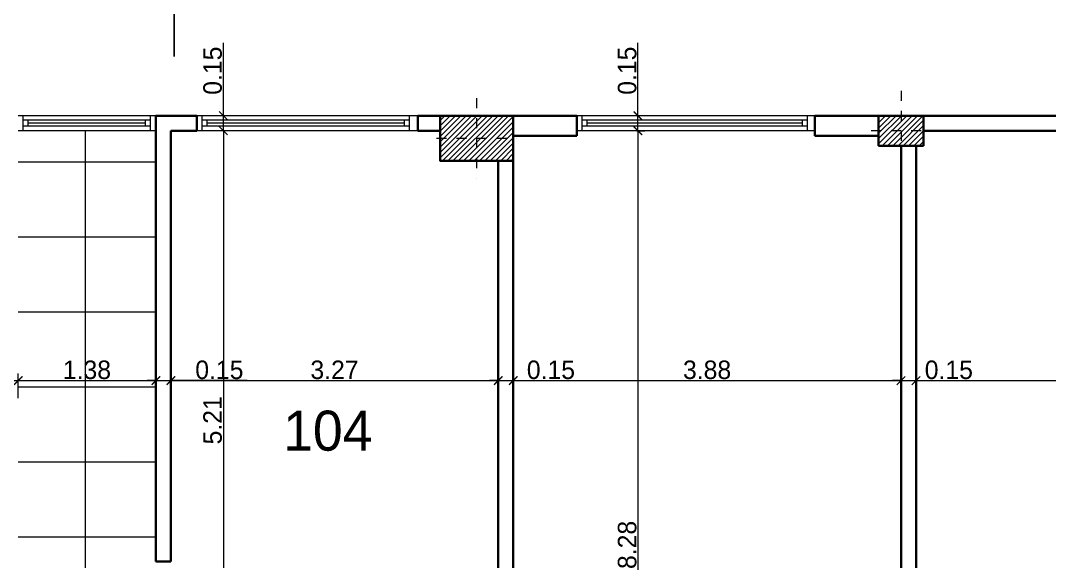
# Model space of a CAD drawing. Header units: millimetres. Extents: x 189.5 to 285.5, y -15 to 51.
# Drawn here: x 243.07 to 253.35, y 36.13 to 41.54 of the extents above; entities that cross this region are included whole.
import ezdxf
from ezdxf.enums import TextEntityAlignment as Align

# ---------------------------------------------------------------- set-up
doc = ezdxf.new("R2010")
doc.units = ezdxf.units.MM
doc.header["$LTSCALE"] = 0.005
doc.header["$MEASUREMENT"] = 0
doc.linetypes.add('ACAD_ISO10W100', pattern=[18, 12, -3, 0, -3])
doc.linetypes.add('HIDDEN', pattern=[0.375, 0.25, -0.125])
for name, color, linetype, lineweight in [('Aux', 1, 'Continuous', 9), ('columna', 6, 'Continuous', 40), ('cotas', 1, 'Continuous', 15), ('ejes', 1, 'ACAD_ISO10W100', 9), ('Hatch', 11, 'Continuous', 9), ('muro', 5, 'Continuous', 40), ('pu-ven', 2, 'Continuous', 20)]:
    doc.layers.add(name, color=color, linetype=linetype, lineweight=lineweight)
doc.layers.add('text', color=1, linetype='Continuous')
doc.layers.add('WB_SIMBOLOS', color=7, linetype='Continuous')
doc.styles.get("Standard").update_dxf_attribs({"font": 'ERASMD.TTF', "height": 0.185})
doc.dimstyles.get("Standard").update_dxf_attribs({"dimtxt": 0.15, "dimasz": 0.085, "dimexe": 0.07, "dimexo": 0.4, "dimgap": 0.015, "dimtad": 1, "dimzin": 1, "dimdsep": 46, "dimtxsty": 'Standard', "dimblk": 'ARCHTICK', "dimcen": 0, "dimclrd": 256, "dimclre": 256, "dimclrt": 2, "dimadec": 0, "dimazin": 0, "dimtfac": 1, "dimtix": 1, "dimtmove": 0, "dimatfit": 0, "dimfxl": 1, "dimlwd": -1, "dimlwe": -1, "dimarcsym": 0})
pattern_1 = [(45, (-337.533465, 81.375706), (-0.0265165043, 0.0265165043), [])]

# ---------------------------------------------------------------- blocks, each defined once
blk = doc.blocks.new('_ArchTick')
at = {"color": 0, "linetype": 'ByBlock', "const_width": 0.15}
blk.add_lwpolyline([(-0.5, -0.5), (0.5, 0.5)], dxfattribs=at)
blk = doc.blocks.new('*D127')
at = {"layer": 'cotas', "transparency": 16777216}
for p, q in [((242.894, 37.938), (242.809, 37.938)), ((242.894, 37.762), (242.894, 38.008)), ((242.894, 37.938), (243.044, 37.938)), ((243.044, 37.762), (243.044, 38.008)), ((243.044, 37.938), (243.129, 37.938))]:
    blk.add_line(p, q, dxfattribs=at)
at = {"layer": 'Defpoints', "color": 0, "transparency": 16777216}
for p in [(243.044, 37.938), (242.894, 37.362), (243.044, 37.362)]:
    blk.add_point(p, dxfattribs=at)
at = {"layer": 'cotas', "transparency": 16777216, "xscale": 0.085, "yscale": 0.085, "zscale": 0.085}
blk.add_blockref('_ArchTick', (242.894, 37.938), dxfattribs=at)
at = {"layer": 'cotas', "transparency": 16777216, "xscale": 0.085, "yscale": 0.085, "zscale": 0.085, "rotation": 180}
blk.add_blockref('_ArchTick', (243.044, 37.938), dxfattribs=at)
at = {"layer": 'cotas', "color": 2, "transparency": 16777216, "insert": (242.555, 38.045), "char_height": 0.185, "attachment_point": 5}
blk.add_mtext('0.15', dxfattribs=at)
blk = doc.blocks.new('*D128')
at = {"layer": 'cotas', "transparency": 16777216}
for p, q in [((243.044, 37.762), (243.044, 38.008)), ((243.044, 37.938), (244.419, 37.938)), ((244.419, 37.762), (244.419, 38.008))]:
    blk.add_line(p, q, dxfattribs=at)
at = {"layer": 'Defpoints', "color": 0, "transparency": 16777216}
for p in [(244.419, 37.938), (243.044, 37.362), (244.419, 37.362)]:
    blk.add_point(p, dxfattribs=at)
at = {"layer": 'cotas', "transparency": 16777216, "xscale": 0.085, "yscale": 0.085, "zscale": 0.085, "rotation": 180}
blk.add_blockref('_ArchTick', (243.044, 37.938), dxfattribs=at)
at = {"layer": 'cotas', "transparency": 16777216, "xscale": 0.085, "yscale": 0.085, "zscale": 0.085}
blk.add_blockref('_ArchTick', (244.419, 37.938), dxfattribs=at)
at = {"layer": 'cotas', "color": 2, "transparency": 16777216, "insert": (243.731, 38.045), "char_height": 0.185, "attachment_point": 5}
blk.add_mtext('1.38', dxfattribs=at)
blk = doc.blocks.new('*D129')
at = {"layer": 'cotas', "transparency": 16777216}
for p, q in [((244.419, 37.938), (244.334, 37.938)), ((244.419, 37.762), (244.419, 38.008)), ((244.419, 37.938), (244.569, 37.938)), ((244.419, 37.938), (244.569, 37.938)), ((244.569, 37.762), (244.569, 38.008)), ((244.569, 37.938), (244.654, 37.938)), ((245.333, 37.938), (244.569, 37.938))]:
    blk.add_line(p, q, dxfattribs=at)
at = {"layer": 'Defpoints', "color": 0, "transparency": 16777216}
for p in [(244.569, 37.938), (244.419, 37.362), (244.569, 37.362)]:
    blk.add_point(p, dxfattribs=at)
at = {"layer": 'cotas', "transparency": 16777216, "xscale": 0.085, "yscale": 0.085, "zscale": 0.085}
blk.add_blockref('_ArchTick', (244.419, 37.938), dxfattribs=at)
at = {"layer": 'cotas', "transparency": 16777216, "xscale": 0.085, "yscale": 0.085, "zscale": 0.085, "rotation": 180}
blk.add_blockref('_ArchTick', (244.569, 37.938), dxfattribs=at)
at = {"layer": 'cotas', "color": 2, "transparency": 16777216, "insert": (245.054, 38.045), "char_height": 0.185, "attachment_point": 5}
blk.add_mtext('0.15', dxfattribs=at)
blk = doc.blocks.new('*D130')
at = {"layer": 'cotas', "transparency": 16777216}
for p, q in [((244.569, 37.762), (244.569, 38.008)), ((244.569, 37.938), (247.839, 37.938)), ((247.839, 37.762), (247.839, 38.008))]:
    blk.add_line(p, q, dxfattribs=at)
at = {"layer": 'Defpoints', "color": 0, "transparency": 16777216}
for p in [(247.839, 37.938), (244.569, 37.362), (247.839, 37.362)]:
    blk.add_point(p, dxfattribs=at)
at = {"layer": 'cotas', "transparency": 16777216, "xscale": 0.085, "yscale": 0.085, "zscale": 0.085, "rotation": 180}
blk.add_blockref('_ArchTick', (244.569, 37.938), dxfattribs=at)
at = {"layer": 'cotas', "transparency": 16777216, "xscale": 0.085, "yscale": 0.085, "zscale": 0.085}
blk.add_blockref('_ArchTick', (247.839, 37.938), dxfattribs=at)
at = {"layer": 'cotas', "color": 2, "transparency": 16777216, "insert": (246.204, 38.045), "char_height": 0.185, "attachment_point": 5}
blk.add_mtext('3.27', dxfattribs=at)
blk = doc.blocks.new('*D131')
at = {"layer": 'cotas', "transparency": 16777216}
for p, q in [((247.839, 37.938), (247.754, 37.938)), ((247.839, 37.762), (247.839, 38.008)), ((247.839, 37.938), (247.989, 37.938)), ((247.989, 37.762), (247.989, 38.008)), ((247.989, 37.938), (248.074, 37.938))]:
    blk.add_line(p, q, dxfattribs=at)
at = {"layer": 'Defpoints', "color": 0, "transparency": 16777216}
for p in [(247.989, 37.938), (247.839, 37.362), (247.989, 37.362)]:
    blk.add_point(p, dxfattribs=at)
at = {"layer": 'cotas', "transparency": 16777216, "xscale": 0.085, "yscale": 0.085, "zscale": 0.085}
blk.add_blockref('_ArchTick', (247.839, 37.938), dxfattribs=at)
at = {"layer": 'cotas', "transparency": 16777216, "xscale": 0.085, "yscale": 0.085, "zscale": 0.085, "rotation": 180}
blk.add_blockref('_ArchTick', (247.989, 37.938), dxfattribs=at)
at = {"layer": 'cotas', "color": 2, "transparency": 16777216, "insert": (248.366, 38.045), "char_height": 0.185, "attachment_point": 5}
blk.add_mtext('0.15', dxfattribs=at)
blk = doc.blocks.new('*D132')
at = {"layer": 'cotas', "transparency": 16777216}
for p, q in [((247.989, 37.762), (247.989, 38.008)), ((247.989, 37.938), (251.864, 37.938)), ((251.864, 37.762), (251.864, 38.008))]:
    blk.add_line(p, q, dxfattribs=at)
at = {"layer": 'Defpoints', "color": 0, "transparency": 16777216}
for p in [(251.864, 37.938), (247.989, 37.362), (251.864, 37.362)]:
    blk.add_point(p, dxfattribs=at)
at = {"layer": 'cotas', "transparency": 16777216, "xscale": 0.085, "yscale": 0.085, "zscale": 0.085, "rotation": 180}
blk.add_blockref('_ArchTick', (247.989, 37.938), dxfattribs=at)
at = {"layer": 'cotas', "transparency": 16777216, "xscale": 0.085, "yscale": 0.085, "zscale": 0.085}
blk.add_blockref('_ArchTick', (251.864, 37.938), dxfattribs=at)
at = {"layer": 'cotas', "color": 2, "transparency": 16777216, "insert": (249.926, 38.045), "char_height": 0.185, "attachment_point": 5}
blk.add_mtext('3.88', dxfattribs=at)
blk = doc.blocks.new('*D133')
at = {"layer": 'cotas', "transparency": 16777216}
for p, q in [((251.864, 37.938), (251.779, 37.938)), ((251.864, 37.762), (251.864, 38.008)), ((251.864, 37.938), (252.014, 37.938)), ((252.014, 37.762), (252.014, 38.008)), ((252.014, 37.938), (252.099, 37.938))]:
    blk.add_line(p, q, dxfattribs=at)
at = {"layer": 'Defpoints', "color": 0, "transparency": 16777216}
for p in [(252.014, 37.938), (251.864, 37.362), (252.014, 37.362)]:
    blk.add_point(p, dxfattribs=at)
at = {"layer": 'cotas', "transparency": 16777216, "xscale": 0.085, "yscale": 0.085, "zscale": 0.085}
blk.add_blockref('_ArchTick', (251.864, 37.938), dxfattribs=at)
at = {"layer": 'cotas', "transparency": 16777216, "xscale": 0.085, "yscale": 0.085, "zscale": 0.085, "rotation": 180}
blk.add_blockref('_ArchTick', (252.014, 37.938), dxfattribs=at)
at = {"layer": 'cotas', "color": 2, "transparency": 16777216, "insert": (252.341, 38.045), "char_height": 0.185, "attachment_point": 5}
blk.add_mtext('0.15', dxfattribs=at)
blk = doc.blocks.new('*D134')
at = {"layer": 'cotas', "transparency": 16777216}
for p, q in [((257.264, 38.092), (257.264, 38.008)), ((252.014, 37.762), (252.014, 38.008)), ((252.014, 37.938), (257.264, 37.938))]:
    blk.add_line(p, q, dxfattribs=at)
at = {"layer": 'Defpoints', "color": 0, "transparency": 16777216}
for p in [(257.264, 37.938), (257.264, 37.692), (252.014, 37.362)]:
    blk.add_point(p, dxfattribs=at)
at = {"layer": 'cotas', "transparency": 16777216, "xscale": 0.085, "yscale": 0.085, "zscale": 0.085, "rotation": 180}
blk.add_blockref('_ArchTick', (252.014, 37.938), dxfattribs=at)
at = {"layer": 'cotas', "transparency": 16777216, "xscale": 0.085, "yscale": 0.085, "zscale": 0.085}
blk.add_blockref('_ArchTick', (257.264, 37.938), dxfattribs=at)
at = {"layer": 'cotas', "color": 2, "transparency": 16777216, "insert": (254.639, 38.045), "char_height": 0.185, "attachment_point": 5}
blk.add_mtext('5.25', dxfattribs=at)
blk = doc.blocks.new('*D170')
at = {"layer": 'cotas', "transparency": 16777216}
for p, q in [((249.235, 40.586), (249.235, 41.315)), ((249.235, 40.436), (249.235, 40.586)), ((249.336, 40.586), (249.305, 40.586)), ((249.235, 40.436), (249.235, 40.351)), ((249.336, 40.436), (249.305, 40.436))]:
    blk.add_line(p, q, dxfattribs=at)
at = {"layer": 'Defpoints', "color": 0, "transparency": 16777216}
for p in [(248.936, 40.586), (248.936, 40.436), (249.235, 40.436)]:
    blk.add_point(p, dxfattribs=at)
at = {"layer": 'cotas', "transparency": 16777216, "xscale": 0.085, "yscale": 0.085, "zscale": 0.085}
for p, rotation in [((249.235, 40.586), 270), ((249.235, 40.436), 90)]:
    blk.add_blockref('_ArchTick', p, dxfattribs=dict(at, rotation=rotation))
at = {"layer": 'cotas', "color": 2, "transparency": 16777216, "insert": (249.128, 41.036), "char_height": 0.185, "attachment_point": 5, "rotation": 90}
blk.add_mtext('0.15', dxfattribs=at)
blk = doc.blocks.new('*D171')
at = {"layer": 'cotas', "transparency": 16777216}
for p, q in [((249.225, 40.436), (249.305, 40.436)), ((249.235, 40.436), (249.235, 32.156)), ((249.132, 32.156), (249.305, 32.156))]:
    blk.add_line(p, q, dxfattribs=at)
at = {"layer": 'Defpoints', "color": 0, "transparency": 16777216}
for p in [(248.825, 40.436), (248.732, 32.156), (249.235, 32.156)]:
    blk.add_point(p, dxfattribs=at)
at = {"layer": 'cotas', "transparency": 16777216, "xscale": 0.085, "yscale": 0.085, "zscale": 0.085}
for p, rotation in [((249.235, 40.436), 90), ((249.235, 32.156), 270)]:
    blk.add_blockref('_ArchTick', p, dxfattribs=dict(at, rotation=rotation))
at = {"layer": 'cotas', "color": 2, "transparency": 16777216, "insert": (249.128, 36.296), "char_height": 0.185, "attachment_point": 5, "rotation": 90}
blk.add_mtext('8.28', dxfattribs=at)
blk = doc.blocks.new('*D179')
at = {"layer": 'cotas', "transparency": 16777216}
for p, q in [((245.094, 40.586), (245.094, 41.315)), ((245.094, 40.436), (245.094, 40.586)), ((245.23, 40.586), (245.164, 40.586)), ((245.094, 40.436), (245.094, 40.351)), ((245.23, 40.436), (245.164, 40.436))]:
    blk.add_line(p, q, dxfattribs=at)
at = {"layer": 'Defpoints', "color": 0, "transparency": 16777216}
for p in [(244.83, 40.586), (244.83, 40.436), (245.094, 40.436)]:
    blk.add_point(p, dxfattribs=at)
at = {"layer": 'cotas', "transparency": 16777216, "xscale": 0.085, "yscale": 0.085, "zscale": 0.085}
for p, rotation in [((245.094, 40.586), 270), ((245.094, 40.436), 90)]:
    blk.add_blockref('_ArchTick', p, dxfattribs=dict(at, rotation=rotation))
at = {"layer": 'cotas', "color": 2, "transparency": 16777216, "insert": (244.987, 41.036), "char_height": 0.185, "attachment_point": 5, "rotation": 90}
blk.add_mtext('0.15', dxfattribs=at)
blk = doc.blocks.new('*D180')
at = {"layer": 'cotas', "transparency": 16777216}
for p, q in [((245.094, 40.436), (245.094, 35.231)), ((245.23, 40.436), (245.164, 40.436)), ((245.205, 35.231), (245.164, 35.231))]:
    blk.add_line(p, q, dxfattribs=at)
at = {"layer": 'Defpoints', "color": 0, "transparency": 16777216}
for p in [(244.83, 40.436), (244.805, 35.231), (245.094, 35.231)]:
    blk.add_point(p, dxfattribs=at)
at = {"layer": 'cotas', "transparency": 16777216, "xscale": 0.085, "yscale": 0.085, "zscale": 0.085}
for p, rotation in [((245.094, 40.436), 90), ((245.094, 35.231), 270)]:
    blk.add_blockref('_ArchTick', p, dxfattribs=dict(at, rotation=rotation))
at = {"layer": 'cotas', "color": 2, "transparency": 16777216, "insert": (244.987, 37.541), "char_height": 0.185, "attachment_point": 5, "rotation": 90}
blk.add_mtext('5.21', dxfattribs=at)

msp = doc.modelspace()

# ---------------------------------------------------------------- hatches: boundary and pattern name
at = {"layer": 'Hatch'}
h = msp.add_hatch(dxfattribs=at)
h.set_pattern_fill('ANSI31', color=256, scale=0.3, style=0)
h.set_pattern_definition(pattern_1)
h.paths.add_polyline_path([(247.624, 40.586), (247.259, 40.586), (247.259, 40.361), (247.624, 40.361)])
h.paths.add_polyline_path([(247.989, 40.586), (247.624, 40.586), (247.624, 40.361), (247.989, 40.361)])
h.paths.add_polyline_path([(247.989, 40.361), (247.624, 40.361), (247.624, 40.136), (247.989, 40.136)])
h.paths.add_polyline_path([(247.624, 40.361), (247.259, 40.361), (247.259, 40.136), (247.624, 40.136)])
h = msp.add_hatch(dxfattribs=at)
h.set_pattern_fill('ANSI31', color=256, scale=0.3, style=0)
h.set_pattern_definition(pattern_1)
h.paths.add_polyline_path([(251.864, 40.586), (251.639, 40.586), (251.639, 40.436), (251.864, 40.436)])
h.paths.add_polyline_path([(252.089, 40.586), (251.864, 40.586), (251.864, 40.436), (252.089, 40.436)])
h.paths.add_polyline_path([(252.089, 40.436), (251.864, 40.436), (251.864, 40.286), (252.089, 40.286)])
h.paths.add_polyline_path([(251.864, 40.436), (251.639, 40.436), (251.639, 40.286), (251.864, 40.286)])
h = msp.add_hatch(dxfattribs=at)
h.set_pattern_fill('NET', color=256, scale=6, style=0)
h.set_pattern_definition([(0, (-337.5335, 81.3757), (0, 0.75), []), (90, (-337.5335, 81.3757), (-0.75, 5e-17), [])])
h.paths.add_polyline_path([(251.589, 29.636), (251.589, 29.811), (251.542, 29.811), (250.739, 29.811), (247.989, 29.811), (247.989, 29.561), (247.259, 29.561), (247.259, 29.811), (246.739, 29.811), (245.119, 29.811), (244.419, 29.811), (244.419, 34.202), (244.419, 34.202), (244.419, 35.081), (244.419, 35.081), (244.419, 35.231), (244.419, 35.244), (244.419, 35.263), (244.419, 36.131), (244.419, 36.131), (244.419, 40.436), (243.044, 40.436), (243.044, 36.334), (243.044, 36.322), (243.044, 36.302), (243.044, 35.434), (243.044, 35.434), (243.044, 29.811), (241.044, 29.811), (241.026, 29.811), (240.254, 29.811), (239.109, 29.811), (239.109, 29.561), (238.379, 29.561), (238.379, 29.66), (238.361, 29.66), (237.589, 29.66), (237.589, 29.661), (234.194, 29.661), (234.194, 29.586), (234.195, 29.46), (234.195, 29.46), (234.195, 27.05), (234.195, 26.786), (234.192, 25.919), (234.192, 23.761), (234.192, 23.286), (234.192, 23.186), (234.764, 23.186), (234.764, 23.186), (234.784, 23.186), (234.784, 24.393), (234.824, 24.393), (234.824, 24.388, -0.361107), (235.988, 23.186, -0.36511), (237.154, 24.39), (237.154, 24.393), (237.169, 24.393), (237.169, 24.394, -1.126482), (237.186, 24.393), (237.214, 24.393), (237.214, 24.831), (237.214, 24.861), (237.214, 24.961), (237.214, 25.531), (237.214, 26.786), (238.394, 26.786), (238.394, 26.886), (239.094, 26.886), (239.094, 26.779), (239.694, 26.779), (239.694, 26.786), (240.994, 26.786), (240.994, 26.586), (242.094, 26.586), (242.094, 27.09, -0.414214), (242.069, 27.115, -1), (242.119, 27.115, -0.414214), (242.094, 27.09), (242.094, 26.586), (243.294, 26.586), (243.319, 26.586), (243.319, 26.536), (243.969, 26.536), (243.969, 26.586), (243.994, 26.586), (245.494, 26.586), (245.494, 26.786), (247.539, 26.786), (247.539, 26.886), (248.239, 26.886), (248.239, 26.486), (248.189, 26.486), (248.189, 23.186), (248.709, 23.186), (248.709, 24.291), (248.695, 24.319, -0.533094), (248.625, 24.331, -0.533094), (248.695, 24.343), (248.709, 24.371), (248.709, 24.393), (248.749, 24.393), (248.749, 24.388, -0.361107), (249.913, 23.186, -0.36511), (251.079, 24.39), (251.079, 24.393), (251.094, 24.393), (251.094, 24.394, -1.126482), (251.111, 24.393), (251.119, 24.393), (251.119, 24.371), (251.133, 24.343, -0.533094), (251.203, 24.331, -0.533094), (251.133, 24.319), (251.119, 24.291), (251.119, 23.286), (251.639, 23.286), (251.639, 26.436), (251.589, 26.436), (251.589, 26.836), (251.589, 26.856), (251.589, 27.736)])
h.paths.add_polyline_path([(237.176, 24.386, -0.994515), (237.179, 24.403, -1.001182), (237.176, 24.386, -0.002159)], flags=17)
h.paths.add_polyline_path([(248.703, 24.331, -0.645497), (248.625, 24.331, -0.645497)], flags=17)
h.paths.add_polyline_path([(251.101, 24.386, -0.00258), (251.101, 24.386, -0.008851), (251.101, 24.386, -363.638745), (251.101, 24.386, -115.199199)], flags=17)
h.paths.add_polyline_path([(251.203, 24.331, -0.645497), (251.125, 24.331, -0.645497)], flags=16)
h.paths.add_polyline_path([(251.119, 24.39), (251.084, 24.39, 0.366205), (249.913, 23.186), (251.119, 23.186)], flags=16)
h.paths.add_polyline_path([(251.065, 24.343), (251.074, 24.361), (251.074, 24.301), (251.065, 24.319, -0.533094), (250.995, 24.331, -0.533094)], flags=0)
h.paths.add_polyline_path([(251.064, 24.321), (251.054, 24.321), (251.054, 24.301), (251.064, 24.301)], flags=0)
h.paths.add_polyline_path([(248.814, 24.379), (248.814, 24.311, -0.337682), (248.763, 24.319), (248.749, 24.291), (248.749, 23.186), (249.913, 23.186, 0.34701)], flags=16)
h.paths.add_polyline_path([(251.109, 23.096), (251.119, 23.096), (251.119, 23.186), (248.709, 23.186), (248.709, 23.096), (248.719, 23.096), (248.719, 23.076), (248.709, 23.076), (248.709, 22.986), (251.119, 22.986), (251.119, 23.076), (251.109, 23.076)])
h.paths.add_polyline_path([(237.194, 24.39), (237.159, 24.39, 0.366205), (235.988, 23.186), (237.154, 23.186), (237.194, 23.186)], flags=17)
h.paths.add_polyline_path([(237.14, 24.343), (237.149, 24.361), (237.149, 24.301), (237.14, 24.319, -0.533094), (237.07, 24.331, -0.533094)], flags=16)
h.paths.add_polyline_path([(237.139, 24.321), (237.129, 24.321), (237.129, 24.301), (237.139, 24.301)], flags=16)
h.paths.add_polyline_path([(234.889, 24.379), (234.889, 24.311, -0.337682), (234.838, 24.319), (234.824, 24.291), (234.824, 23.186), (235.988, 23.186, 0.34701)], flags=16)
h.paths.add_polyline_path([(237.184, 23.096), (237.194, 23.096), (237.194, 23.186), (234.784, 23.186), (234.784, 23.096), (234.794, 23.096), (234.794, 23.076), (234.794, 23.076), (234.784, 23.076), (234.784, 22.986), (237.194, 22.986), (237.194, 23.076), (237.184, 23.076)])
h.paths.add_polyline_path([(243.41, 38.19), (244.053, 38.19), (244.053, 37.907), (243.41, 37.907)], flags=24)
h.paths.add_polyline_path([(248.983, 29.141), (248.983, 29.727), (249.266, 29.727), (249.266, 29.141)], flags=24)
h.paths.add_polyline_path([(248.983, 28.03), (248.983, 28.662), (249.266, 28.662), (249.266, 28.03)], flags=24)
h.paths.add_polyline_path([(248.983, 24.732), (248.983, 25.335), (249.266, 25.335), (249.266, 24.732)], flags=24)
h.paths.add_polyline_path([(244.842, 29.211), (244.842, 29.798), (245.126, 29.798), (245.126, 29.211)], flags=24)
h.paths.add_polyline_path([(244.842, 27.898), (244.842, 28.499), (245.126, 28.499), (245.126, 27.898)], flags=24)
h.paths.add_polyline_path([(239.754, 27.979), (239.754, 28.612), (240.037, 28.612), (240.037, 27.979)], flags=24)

# ---------------------------------------------------------------- linework, layer by layer
at = {"layer": 'Aux'}
for p, q in [((244.363, 40.541), (243.092, 40.541)), ((246.95, 40.541), (244.88, 40.541)), ((250.927, 40.541), (248.676, 40.541)), ((244.363, 40.481), (243.092, 40.481)), ((246.95, 40.481), (244.88, 40.481)), ((250.927, 40.481), (248.676, 40.481))]:
    msp.add_line(p, q, dxfattribs=at)
at = {"layer": 'columna'}
for p, q in [((247.989, 40.586), (247.539, 40.586)), ((247.989, 40.286), (247.989, 40.586)), ((251.639, 40.586), (251.639, 40.286)), ((252.089, 40.586), (251.639, 40.586)), ((252.089, 40.286), (252.089, 40.586)), ((251.639, 40.286), (252.089, 40.286))]:
    msp.add_line(p, q, dxfattribs=at)
msp.add_lwpolyline([(247.259, 40.586), (247.989, 40.586), (247.989, 40.136), (247.259, 40.136)], close=True, dxfattribs=at)
at = {"layer": 'ejes'}
for p, q in [((251.864, 40.836), (251.864, 40.036)), ((251.864, 40.836), (251.864, 40.036)), ((247.624, 40.761), (247.624, 39.961)), ((252.264, 40.436), (251.489, 40.436)), ((247.224, 40.361), (248.024, 40.361))]:
    msp.add_line(p, q, dxfattribs=at)
at = {"layer": 'muro'}
for p, q in [((244.419, 36.131), (244.419, 40.586)), ((244.419, 40.586), (244.83, 40.586)), ((244.83, 40.586), (244.83, 40.436)), ((247.035, 40.586), (247.035, 40.436)), ((247.035, 40.586), (247.035, 40.436)), ((247.989, 40.586), (248.626, 40.586)), ((248.626, 40.586), (248.626, 40.386)), ((251.001, 40.586), (251.001, 40.386)), ((251.001, 40.586), (251.639, 40.586)), ((244.569, 36.131), (244.569, 40.436)), ((244.569, 40.436), (244.83, 40.436)), ((248.626, 40.386), (247.989, 40.386)), ((251.001, 40.386), (251.639, 40.386)), ((247.989, 29.986), (247.989, 40.286)), ((247.839, 35.306), (247.839, 40.136)), ((244.419, 36.131), (244.569, 36.131))]:
    msp.add_line(p, q, dxfattribs=at)
at = {"layer": 'muro', "linetype": 'ByBlock'}
for p, q in [((247.539, 40.586), (247.035, 40.586)), ((252.089, 40.586), (257.014, 40.586)), ((247.259, 40.436), (247.035, 40.436)), ((252.089, 40.436), (256.714, 40.436)), ((251.864, 40.286), (251.864, 35.336)), ((252.014, 40.286), (252.014, 35.336))]:
    msp.add_line(p, q, dxfattribs=at)
at = {"layer": 'muro', "linetype": 'HIDDEN'}
for p, q in [((247.035, 40.586), (247.539, 40.586)), ((247.035, 40.436), (247.259, 40.436))]:
    msp.add_line(p, q, dxfattribs=at)
at = {"layer": 'pu-ven'}
for p, q in [((244.419, 40.586), (243.044, 40.586)), ((243.092, 40.586), (243.092, 40.436)), ((243.142, 40.541), (243.142, 40.481)), ((244.313, 40.511), (243.142, 40.511)), ((244.313, 40.541), (244.313, 40.481)), ((244.363, 40.586), (244.363, 40.436)), ((247.035, 40.586), (244.83, 40.586)), ((244.88, 40.586), (244.88, 40.436)), ((244.93, 40.541), (244.93, 40.481)), ((246.9, 40.511), (244.93, 40.511)), ((246.9, 40.541), (246.9, 40.481)), ((246.95, 40.586), (246.95, 40.436)), ((251.001, 40.586), (248.626, 40.586)), ((248.676, 40.586), (248.676, 40.436)), ((248.726, 40.541), (248.726, 40.481)), ((250.877, 40.511), (248.726, 40.511)), ((250.877, 40.541), (250.877, 40.481)), ((250.927, 40.586), (250.927, 40.436)), ((244.419, 40.436), (243.044, 40.436)), ((247.035, 40.436), (244.83, 40.436)), ((251.001, 40.436), (248.626, 40.436))]:
    msp.add_line(p, q, dxfattribs=at)
at = {"layer": 'WB_SIMBOLOS'}
msp.add_line((244.603, 47.179), (244.603, 41.179), dxfattribs=at)

# ---------------------------------------------------------------- texts
at = {"layer": 'text'}
msp.add_text('104', height=0.4, dxfattribs=at).set_placement((246.137, 37.238), align=Align.CENTER)

# ---------------------------------------------------------------- dimensions: what is measured, and where the dimension line sits
at = {"layer": 'cotas'}
for base, p1, p2, picture, middle in [((245.094, 40.436), (244.83, 40.586), (244.83, 40.436), '*D179', (245.094, 41.036)), ((249.235, 40.436), (248.936, 40.586), (248.936, 40.436), '*D170', (249.235, 41.036))]:
    dim = msp.add_linear_dim(base=base, p1=p1, p2=p2, angle=90, dimstyle='Standard', dxfattribs=at)
    dim.commit()
    dim.dimension.update_dxf_attribs({"geometry": picture, "text_midpoint": middle, "dimtype": 160})
dim = msp.add_linear_dim(base=(245.094305387, 35.231288071), p1=(244.829597077, 40.436288071), p2=(244.804680962, 35.231288071), angle=90, dimstyle='Standard', override={"dimtmove": 1}, dxfattribs=at)
dim.commit()
dim.dimension.update_dxf_attribs({"geometry": '*D180', "text_midpoint": (245.094305387, 37.540916269), "dimtype": 160})
dim = msp.add_linear_dim(base=(249.235, 32.156), p1=(248.825, 40.436), p2=(248.732, 32.156), angle=90, dimstyle='Standard', override={"dimtmove": 1}, dxfattribs=at)
dim.commit()
dim.dimension.update_dxf_attribs({"geometry": '*D171', "text_midpoint": (249.128, 36.296)})
for base, p1, p2, picture, middle in [((243.044, 37.938), (242.894, 37.362), (243.044, 37.362), '*D127', (242.555, 37.938)), ((244.569, 37.938), (244.419, 37.362), (244.569, 37.362), '*D129', (245.054, 37.938)), ((247.989, 37.938), (247.839, 37.362), (247.989, 37.362), '*D131', (248.366, 37.938)), ((252.014, 37.938), (251.864, 37.362), (252.014, 37.362), '*D133', (252.341, 37.938))]:
    dim = msp.add_linear_dim(base=base, p1=p1, p2=p2, dimstyle='Standard', override={"dimtmove": 1}, dxfattribs=at)
    dim.commit()
    dim.dimension.update_dxf_attribs({"geometry": picture, "text_midpoint": middle, "dimtype": 160})
for base, p1, p2, picture, middle in [((244.418951359, 37.937976935), (243.043951359, 37.361852403), (244.418951359, 37.361852403), '*D128', (243.731451359, 38.045476935)), ((247.839, 37.938), (244.569, 37.362), (247.839, 37.362), '*D130', (246.204, 38.045)), ((251.863951359, 37.937976935), (247.988951359, 37.361852403), (251.863951359, 37.361852403), '*D132', (249.926451359, 38.045476935)), ((257.264, 37.938), (252.014, 37.362), (257.264, 37.692), '*D134', (254.639, 38.045))]:
    dim = msp.add_linear_dim(base=base, p1=p1, p2=p2, dimstyle='Standard', override={"dimtmove": 1}, dxfattribs=at)
    dim.commit()
    dim.dimension.update_dxf_attribs({"geometry": picture, "text_midpoint": middle})

doc.saveas('drawing.dxf')
